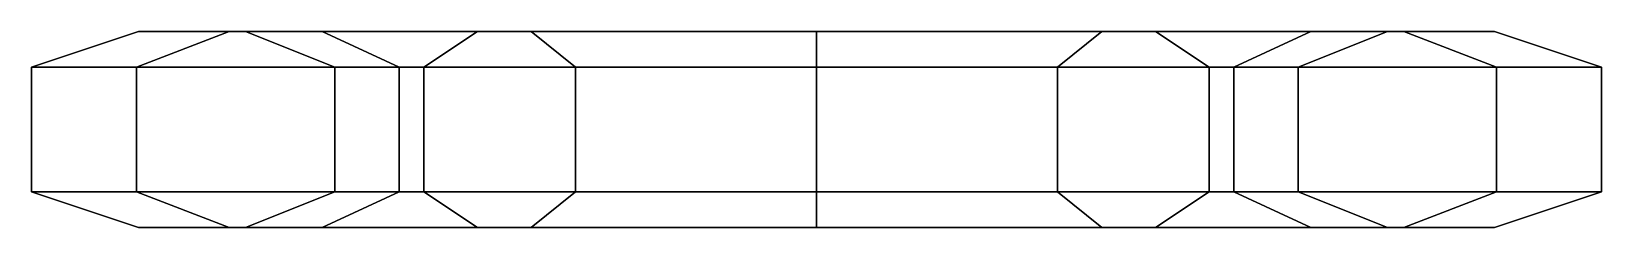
# Model space of a CAD drawing. Extents: x -3.8 to 3.8, y -19.9 to 22.
# Drawn here: x -2.44 to -1.56, y -19.94 to -19.83 of the extents above.
import ezdxf

# ---------------------------------------------------------------- set-up
doc = ezdxf.new("R2010")
doc.units = 0
doc.layers.add('LIFEBUOYS', color=1, linetype='CONTINUOUS')

msp = doc.modelspace()

# ---------------------------------------------------------------- linework, layer by layer
at = {"layer": 'LIFEBUOYS'}
for points in [[(-2.32909, -19.83, 6.38), (-2.38, -19.83, 6.19), (-2.44, -19.85, 6.19), (-2.38105, -19.85, 6.41)], [(-2.38, -19.83, 6.19), (-2.32909, -19.83, 6), (-2.38105, -19.85, 5.97), (-2.44, -19.85, 6.19)], [(-2.32909, -19.83, 6), (-2.19, -19.83, 5.86091), (-2.22, -19.85, 5.80895), (-2.38105, -19.85, 5.97)], [(-2.19, -19.83, 6.51909), (-2.32909, -19.83, 6.38), (-2.38105, -19.85, 6.41), (-2.22, -19.85, 6.57105)], [(-2.27713, -19.83, 6.35), (-2.32, -19.83, 6.19), (-2.38, -19.83, 6.19), (-2.32909, -19.83, 6.38)], [(-2.32, -19.83, 6.19), (-2.27713, -19.83, 6.03), (-2.32909, -19.83, 6), (-2.38, -19.83, 6.19)], [(-2.27713, -19.83, 6.03), (-2.16, -19.83, 5.91287), (-2.19, -19.83, 5.86091), (-2.32909, -19.83, 6)], [(-2.16, -19.83, 6.46713), (-2.27713, -19.83, 6.35), (-2.32909, -19.83, 6.38), (-2.19, -19.83, 6.51909)], [(-2.23383, -19.85, 6.325), (-2.27, -19.85, 6.19), (-2.32, -19.83, 6.19), (-2.27713, -19.83, 6.35)], [(-2.27, -19.85, 6.19), (-2.23383, -19.85, 6.055), (-2.27713, -19.83, 6.03), (-2.32, -19.83, 6.19)], [(-2.23383, -19.85, 6.055), (-2.135, -19.85, 5.95617), (-2.16, -19.83, 5.91287), (-2.27713, -19.83, 6.03)], [(-2.135, -19.85, 6.42383), (-2.23383, -19.85, 6.325), (-2.27713, -19.83, 6.35), (-2.16, -19.83, 6.46713)], [(-2.19, -19.83, 5.86091), (-2, -19.83, 5.81), (-2, -19.85, 5.75), (-2.22, -19.85, 5.80895)], [(-2, -19.83, 6.57), (-2.19, -19.83, 6.51909), (-2.22, -19.85, 6.57105), (-2, -19.85, 6.63)], [(-2.16, -19.83, 5.91287), (-2, -19.83, 5.87), (-2, -19.83, 5.81), (-2.19, -19.83, 5.86091)], [(-2, -19.83, 6.51), (-2.16, -19.83, 6.46713), (-2.19, -19.83, 6.51909), (-2, -19.83, 6.57)], [(-2.135, -19.85, 5.95617), (-2, -19.85, 5.92), (-2, -19.83, 5.87), (-2.16, -19.83, 5.91287)], [(-2, -19.85, 6.46), (-2.135, -19.85, 6.42383), (-2.16, -19.83, 6.46713), (-2, -19.83, 6.51)], [(-2, -19.83, 5.87), (-1.84, -19.83, 5.91287), (-1.81, -19.83, 5.86091), (-2, -19.83, 5.81)], [(-2, -19.85, 5.92), (-1.865, -19.85, 5.95617), (-1.84, -19.83, 5.91287), (-2, -19.83, 5.87)], [(-2, -19.83, 5.81), (-1.81, -19.83, 5.86091), (-1.78, -19.85, 5.80895), (-2, -19.85, 5.75)], [(-1.84, -19.83, 6.46713), (-2, -19.83, 6.51), (-2, -19.83, 6.57), (-1.81, -19.83, 6.51909)], [(-1.865, -19.85, 6.42383), (-2, -19.85, 6.46), (-2, -19.83, 6.51), (-1.84, -19.83, 6.46713)], [(-1.81, -19.83, 6.51909), (-2, -19.83, 6.57), (-2, -19.85, 6.63), (-1.78, -19.85, 6.57105)], [(-1.865, -19.85, 5.95617), (-1.76617, -19.85, 6.055), (-1.72287, -19.83, 6.03), (-1.84, -19.83, 5.91287)], [(-1.76617, -19.85, 6.325), (-1.865, -19.85, 6.42383), (-1.84, -19.83, 6.46713), (-1.72287, -19.83, 6.35)], [(-1.84, -19.83, 5.91287), (-1.72287, -19.83, 6.03), (-1.67091, -19.83, 6), (-1.81, -19.83, 5.86091)], [(-1.72287, -19.83, 6.35), (-1.84, -19.83, 6.46713), (-1.81, -19.83, 6.51909), (-1.67091, -19.83, 6.38)], [(-1.81, -19.83, 5.86091), (-1.67091, -19.83, 6), (-1.61895, -19.85, 5.97), (-1.78, -19.85, 5.80895)], [(-1.67091, -19.83, 6.38), (-1.81, -19.83, 6.51909), (-1.78, -19.85, 6.57105), (-1.61895, -19.85, 6.41)], [(-1.73, -19.85, 6.19), (-1.76617, -19.85, 6.325), (-1.72287, -19.83, 6.35), (-1.68, -19.83, 6.19)], [(-1.76617, -19.85, 6.055), (-1.73, -19.85, 6.19), (-1.68, -19.83, 6.19), (-1.72287, -19.83, 6.03)], [(-1.68, -19.83, 6.19), (-1.72287, -19.83, 6.35), (-1.67091, -19.83, 6.38), (-1.62, -19.83, 6.19)], [(-1.72287, -19.83, 6.03), (-1.68, -19.83, 6.19), (-1.62, -19.83, 6.19), (-1.67091, -19.83, 6)], [(-1.62, -19.83, 6.19), (-1.67091, -19.83, 6.38), (-1.61895, -19.85, 6.41), (-1.56, -19.85, 6.19)], [(-1.67091, -19.83, 6), (-1.62, -19.83, 6.19), (-1.56, -19.85, 6.19), (-1.61895, -19.85, 5.97)], [(-2.38105, -19.85, 6.41), (-2.44, -19.85, 6.19), (-2.44, -19.92, 6.19), (-2.38105, -19.92, 6.41)], [(-2.44, -19.85, 6.19), (-2.38105, -19.85, 5.97), (-2.38105, -19.92, 5.97), (-2.44, -19.92, 6.19)], [(-2.38105, -19.85, 5.97), (-2.22, -19.85, 5.80895), (-2.22, -19.92, 5.80895), (-2.38105, -19.92, 5.97)], [(-2.22, -19.85, 6.57105), (-2.38105, -19.85, 6.41), (-2.38105, -19.92, 6.41), (-2.22, -19.92, 6.57105)], [(-2.27, -19.85, 6.19), (-2.23383, -19.85, 6.325), (-2.23383, -19.92, 6.325), (-2.27, -19.92, 6.19)], [(-2.23383, -19.85, 6.055), (-2.27, -19.85, 6.19), (-2.27, -19.92, 6.19), (-2.23383, -19.92, 6.055)], [(-2.135, -19.85, 5.95617), (-2.23383, -19.85, 6.055), (-2.23383, -19.92, 6.055), (-2.135, -19.92, 5.95617)], [(-2.23383, -19.85, 6.325), (-2.135, -19.85, 6.42383), (-2.135, -19.92, 6.42383), (-2.23383, -19.92, 6.325)], [(-2.22, -19.85, 5.80895), (-2, -19.85, 5.75), (-2, -19.92, 5.75), (-2.22, -19.92, 5.80895)], [(-2, -19.85, 6.63), (-2.22, -19.85, 6.57105), (-2.22, -19.92, 6.57105), (-2, -19.92, 6.63)], [(-2, -19.85, 5.92), (-2.135, -19.85, 5.95617), (-2.135, -19.92, 5.95617), (-2, -19.92, 5.92)], [(-2.135, -19.85, 6.42383), (-2, -19.85, 6.46), (-2, -19.92, 6.46), (-2.135, -19.92, 6.42383)], [(-1.865, -19.85, 5.95617), (-2, -19.85, 5.92), (-2, -19.92, 5.92), (-1.865, -19.92, 5.95617)], [(-2, -19.85, 5.75), (-1.78, -19.85, 5.80895), (-1.78, -19.92, 5.80895), (-2, -19.92, 5.75)], [(-2, -19.85, 6.46), (-1.865, -19.85, 6.42383), (-1.865, -19.92, 6.42383), (-2, -19.92, 6.46)], [(-1.78, -19.85, 6.57105), (-2, -19.85, 6.63), (-2, -19.92, 6.63), (-1.78, -19.92, 6.57105)], [(-1.76617, -19.85, 6.055), (-1.865, -19.85, 5.95617), (-1.865, -19.92, 5.95617), (-1.76617, -19.92, 6.055)], [(-1.865, -19.85, 6.42383), (-1.76617, -19.85, 6.325), (-1.76617, -19.92, 6.325), (-1.865, -19.92, 6.42383)], [(-1.78, -19.85, 5.80895), (-1.61895, -19.85, 5.97), (-1.61895, -19.92, 5.97), (-1.78, -19.92, 5.80895)], [(-1.61895, -19.85, 6.41), (-1.78, -19.85, 6.57105), (-1.78, -19.92, 6.57105), (-1.61895, -19.92, 6.41)], [(-1.76617, -19.85, 6.325), (-1.73, -19.85, 6.19), (-1.73, -19.92, 6.19), (-1.76617, -19.92, 6.325)], [(-1.73, -19.85, 6.19), (-1.76617, -19.85, 6.055), (-1.76617, -19.92, 6.055), (-1.73, -19.92, 6.19)], [(-1.56, -19.85, 6.19), (-1.61895, -19.85, 6.41), (-1.61895, -19.92, 6.41), (-1.56, -19.92, 6.19)], [(-1.61895, -19.85, 5.97), (-1.56, -19.85, 6.19), (-1.56, -19.92, 6.19), (-1.61895, -19.92, 5.97)], [(-2.38, -19.94, 6.19), (-2.32909, -19.94, 6.38), (-2.38105, -19.92, 6.41), (-2.44, -19.92, 6.19)], [(-2.32909, -19.94, 6), (-2.38, -19.94, 6.19), (-2.44, -19.92, 6.19), (-2.38105, -19.92, 5.97)], [(-2.19, -19.94, 5.86091), (-2.32909, -19.94, 6), (-2.38105, -19.92, 5.97), (-2.22, -19.92, 5.80895)], [(-2.32909, -19.94, 6.38), (-2.19, -19.94, 6.51909), (-2.22, -19.92, 6.57105), (-2.38105, -19.92, 6.41)], [(-2.27, -19.92, 6.19), (-2.23383, -19.92, 6.325), (-2.27713, -19.94, 6.35), (-2.32, -19.94, 6.19)], [(-2.23383, -19.92, 6.055), (-2.27, -19.92, 6.19), (-2.32, -19.94, 6.19), (-2.27713, -19.94, 6.03)], [(-2.135, -19.92, 5.95617), (-2.23383, -19.92, 6.055), (-2.27713, -19.94, 6.03), (-2.16, -19.94, 5.91287)], [(-2.23383, -19.92, 6.325), (-2.135, -19.92, 6.42383), (-2.16, -19.94, 6.46713), (-2.27713, -19.94, 6.35)], [(-2, -19.94, 5.81), (-2.19, -19.94, 5.86091), (-2.22, -19.92, 5.80895), (-2, -19.92, 5.75)], [(-2.19, -19.94, 6.51909), (-2, -19.94, 6.57), (-2, -19.92, 6.63), (-2.22, -19.92, 6.57105)], [(-2, -19.92, 5.92), (-2.135, -19.92, 5.95617), (-2.16, -19.94, 5.91287), (-2, -19.94, 5.87)], [(-2.135, -19.92, 6.42383), (-2, -19.92, 6.46), (-2, -19.94, 6.51), (-2.16, -19.94, 6.46713)], [(-1.81, -19.94, 5.86091), (-2, -19.94, 5.81), (-2, -19.92, 5.75), (-1.78, -19.92, 5.80895)], [(-1.865, -19.92, 5.95617), (-2, -19.92, 5.92), (-2, -19.94, 5.87), (-1.84, -19.94, 5.91287)], [(-2, -19.94, 6.57), (-1.81, -19.94, 6.51909), (-1.78, -19.92, 6.57105), (-2, -19.92, 6.63)], [(-2, -19.92, 6.46), (-1.865, -19.92, 6.42383), (-1.84, -19.94, 6.46713), (-2, -19.94, 6.51)], [(-1.76617, -19.92, 6.055), (-1.865, -19.92, 5.95617), (-1.84, -19.94, 5.91287), (-1.72287, -19.94, 6.03)], [(-1.865, -19.92, 6.42383), (-1.76617, -19.92, 6.325), (-1.72287, -19.94, 6.35), (-1.84, -19.94, 6.46713)], [(-1.67091, -19.94, 6), (-1.81, -19.94, 5.86091), (-1.78, -19.92, 5.80895), (-1.61895, -19.92, 5.97)], [(-1.81, -19.94, 6.51909), (-1.67091, -19.94, 6.38), (-1.61895, -19.92, 6.41), (-1.78, -19.92, 6.57105)], [(-1.76617, -19.92, 6.325), (-1.73, -19.92, 6.19), (-1.68, -19.94, 6.19), (-1.72287, -19.94, 6.35)], [(-1.73, -19.92, 6.19), (-1.76617, -19.92, 6.055), (-1.72287, -19.94, 6.03), (-1.68, -19.94, 6.19)], [(-1.67091, -19.94, 6.38), (-1.62, -19.94, 6.19), (-1.56, -19.92, 6.19), (-1.61895, -19.92, 6.41)], [(-1.62, -19.94, 6.19), (-1.67091, -19.94, 6), (-1.61895, -19.92, 5.97), (-1.56, -19.92, 6.19)], [(-2.32, -19.94, 6.19), (-2.27713, -19.94, 6.35), (-2.32909, -19.94, 6.38), (-2.38, -19.94, 6.19)], [(-2.27713, -19.94, 6.03), (-2.32, -19.94, 6.19), (-2.38, -19.94, 6.19), (-2.32909, -19.94, 6)], [(-2.16, -19.94, 5.91287), (-2.27713, -19.94, 6.03), (-2.32909, -19.94, 6), (-2.19, -19.94, 5.86091)], [(-2.27713, -19.94, 6.35), (-2.16, -19.94, 6.46713), (-2.19, -19.94, 6.51909), (-2.32909, -19.94, 6.38)], [(-2, -19.94, 5.87), (-2.16, -19.94, 5.91287), (-2.19, -19.94, 5.86091), (-2, -19.94, 5.81)], [(-2.16, -19.94, 6.46713), (-2, -19.94, 6.51), (-2, -19.94, 6.57), (-2.19, -19.94, 6.51909)], [(-1.84, -19.94, 5.91287), (-2, -19.94, 5.87), (-2, -19.94, 5.81), (-1.81, -19.94, 5.86091)], [(-2, -19.94, 6.51), (-1.84, -19.94, 6.46713), (-1.81, -19.94, 6.51909), (-2, -19.94, 6.57)], [(-1.72287, -19.94, 6.03), (-1.84, -19.94, 5.91287), (-1.81, -19.94, 5.86091), (-1.67091, -19.94, 6)], [(-1.84, -19.94, 6.46713), (-1.72287, -19.94, 6.35), (-1.67091, -19.94, 6.38), (-1.81, -19.94, 6.51909)], [(-1.72287, -19.94, 6.35), (-1.68, -19.94, 6.19), (-1.62, -19.94, 6.19), (-1.67091, -19.94, 6.38)], [(-1.68, -19.94, 6.19), (-1.72287, -19.94, 6.03), (-1.67091, -19.94, 6), (-1.62, -19.94, 6.19)]]:
    msp.add_3dface(points, dxfattribs=at)

doc.saveas('drawing.dxf')
